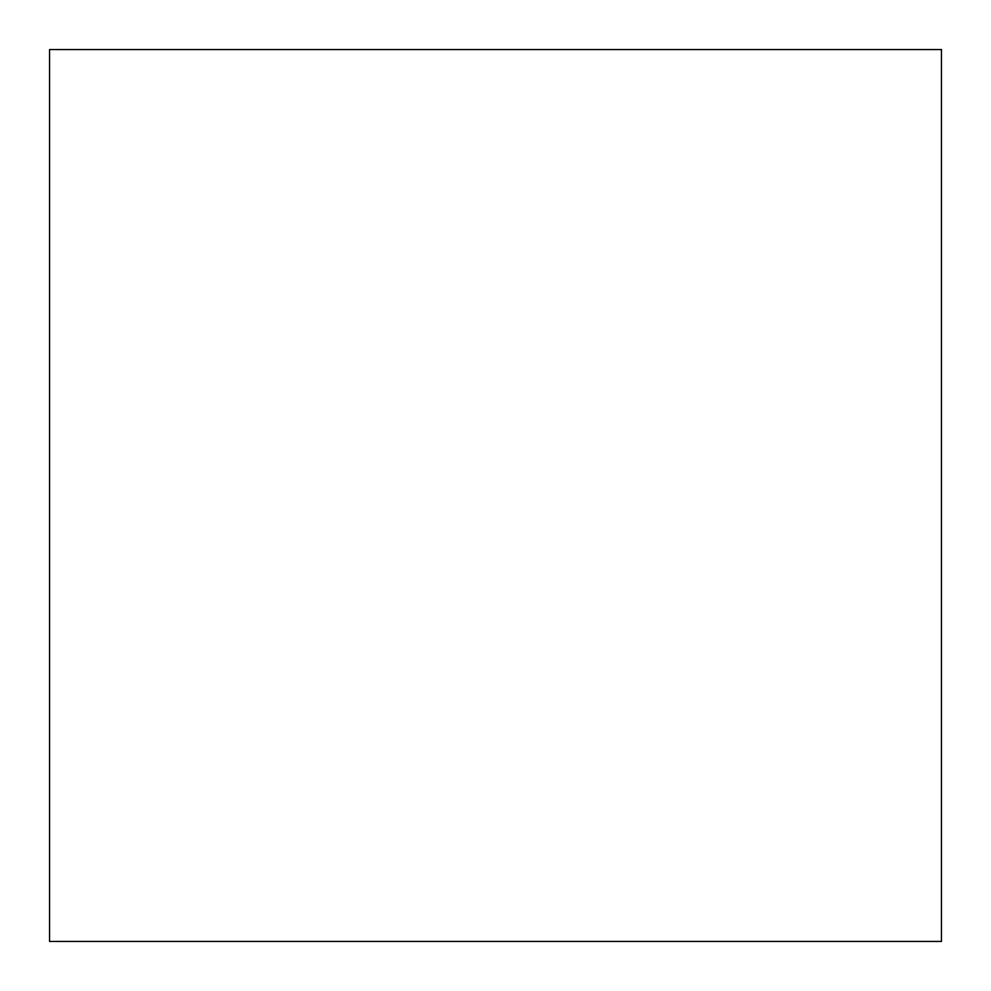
<?xml version="1.0" encoding="UTF-8"?>
<svg xmlns="http://www.w3.org/2000/svg" width="991" height="991" viewBox="0 0 991 991"><rect width="100%" height="100%" fill="white"/><g stroke="black" fill="none" stroke-linecap="round" stroke-linejoin="round"><path stroke-width="1.49" d="M941.45 49.55L49.55 49.55L49.55 941.45L941.45 941.45L941.45 49.55"/></g></svg>
